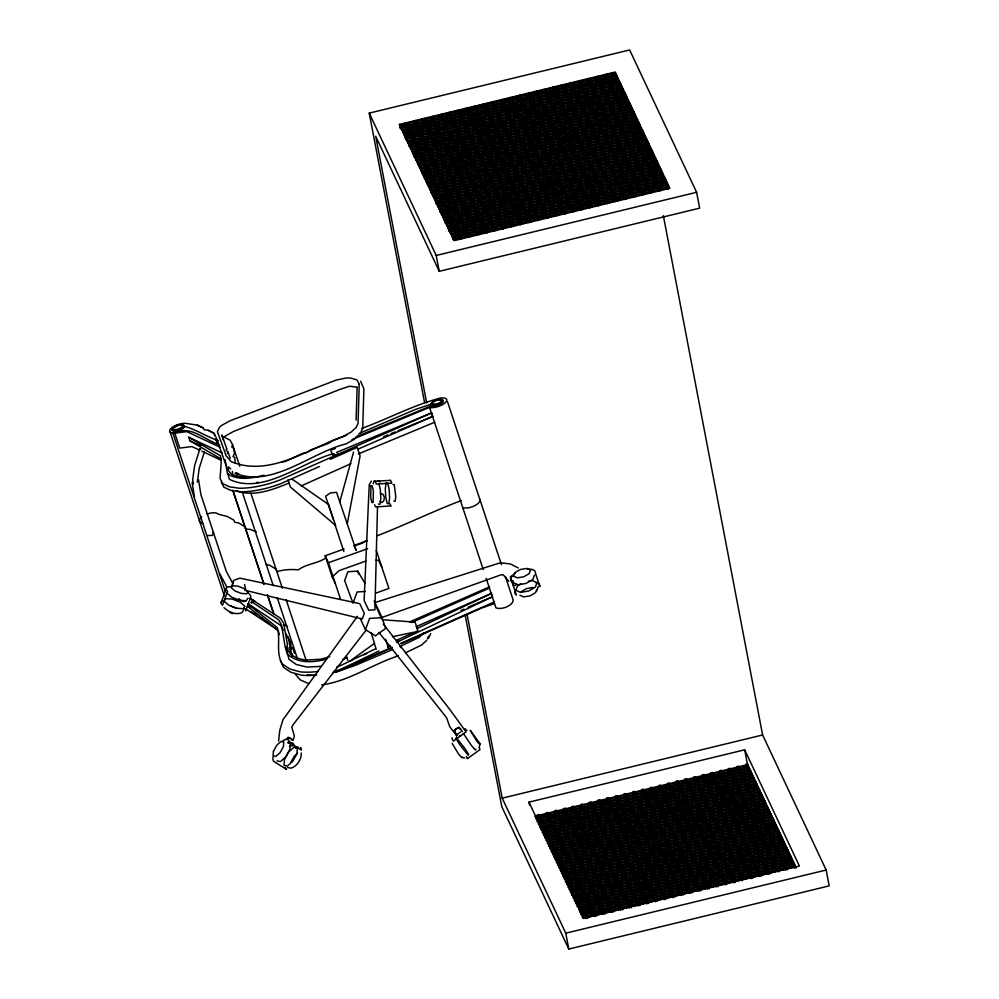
<?xml version="1.0" encoding="UTF-8"?>
<svg xmlns="http://www.w3.org/2000/svg" width="999" height="999" viewBox="0 0 999 999"><rect width="100%" height="100%" fill="white"/><g stroke="black" fill="none" stroke-linecap="round" stroke-linejoin="round"><path stroke-width="1.5" d="M377.51 506.468L374.9 609.84L368.731 610.202L364.123 600.411L369.218 484.765L371.366 481.043M356.119 420.179L357.093 387.375M301.286 752.996C301.511 759.402 297.178 766.27 290.984 768.169L287.5 767.482M278.634 741.021L279.732 730.556L282.929 719.779L357.43 616.346M400.661 647.677L400.836 646.103M197.327 482.13L199.238 468.181L204.37 451.948M386.113 482.829L385.302 488.723L385.751 497.302L387.2 503.521L388.786 503.746L389.598 497.852L389.16 489.285L387.712 483.054M292.133 656.193L292.47 653.796M347.302 523.501L360.09 455.931L357.255 447.352L330.194 459.39M479.458 746.578L480.019 743.681L470.254 730.319L476.723 741.021L479.77 744.417L480.019 743.681M513.199 580.781L513.174 584.877L514.335 585.651L516.333 584.59M219.63 444.83C205.095 440.484 190.672 424.45 174.775 433.141L179.758 448.101L191.833 446.59L199.45 450.049L199.85 448.588L200.737 449.075M339.847 501.735L353.559 452.035M226.199 450.961L226.473 448.863M452.135 743.393L458.603 754.095L461.65 757.492L464.647 757.954M461.65 757.492L461.9 756.767M475.836 749.188L475.524 750.099L471.715 745.853L463.311 733.391M534.49 575.087L532.917 579.42L526.086 583.428L517.994 584.752L513.386 582.642M536.376 590.334L535.539 592.644L530.069 595.854L523.601 596.915L519.917 595.229M536.7 590.846L538.274 586.513M199.45 450.049L199.962 448.663L194.605 465.621L192.695 479.57L193.394 484.016M221.079 602.784L226.186 588.886M231.793 585.889L233.841 580.332L239.872 578.146L359.727 603.621L364.335 613.411L362.287 618.98L244.755 590.197M365.459 629.657L369.58 618.418L382.055 617.682L385.626 628.471L375.362 635.876L365.459 629.657L360.214 618.518M223.239 436.663L230.27 440.297L232.605 444.817L231.743 446.953L233.903 448.638L234.478 453.696L233.029 456.468L234.84 457.742L235.115 462.874M360.627 432.854L362.712 428.309L363.898 388.798L360.614 381.231M427.31 638.985L428.571 636.226M428.608 638.174L430.694 633.628M290.946 762.237L294.218 756.268L297.44 753.396M333.828 453.646L333.142 454.832L336.75 454.657M227.26 453.521L227.947 452.347M337.575 453.921L336.888 455.094L333.341 455.444M289.048 647.939L292.595 647.589L289.797 649.525M247.802 598.276L246.278 600.761L239.56 600.299L231.581 597.152L227.01 593.181M243.419 610.189L241.895 612.674C235.789 615.272 228.409 612.075 223.988 607.604M293.893 744.505L293.094 745.691L289.623 745.991M181.718 425L183.766 425.324L184.39 426.623A6.556 2.51 -18.6 0 1 180.831 429.795A6.556 2.51 -18.6 0 1 174.588 431.331L171.903 429.707L172.952 427.997L178.621 425.274M365.934 630.357L293.182 724.612L291.795 727.172L294.368 736.063L293.094 740.334L288.174 737.237L286.338 739.622M223.102 438.161L224.475 436.513L233.441 431.518L339.435 389.585L349.413 386.226L357.155 387.162M332.205 449.762L335.377 448.426M460.751 731.905L456.555 734.927L456.68 736.063M358.691 435.052L353.696 439.672L345.954 443.956C312.25 451.76 271.728 488.848 235.04 473.101M424.15 632.742L419.155 637.362L399.912 646.503M426.673 640.371L421.678 644.979L405.482 652.834M335.452 583.891L332.192 576.96L339.086 570.654L365.821 561.076M512.974 575.749L511.013 577.385L510.751 579.745L512.35 581.43M352.035 659.59L374.475 643.381L371.066 632.492M362.187 543.194L365.659 540.809M329.058 443.131L332.53 440.771L346.641 435.214M307.867 452.048L311.376 449.687L327.834 443.643M286.663 460.939L301.998 453.621L306.643 452.559M225.312 591.396L172.877 433.042L176.074 430.994L174.588 431.331M286.363 739.272L288.549 737.924L290.996 738.323L292.27 740.247M520.904 583.928L517.482 585.926L515.909 590.259L520.516 592.382L528.608 591.046L535.439 587.037L537.012 582.704L532.405 580.581L528.359 581.256M521.166 591.758L526.635 588.548L533.104 587.487M483.254 569.53L429.57 407.405L433.678 405.881M375.137 649.025L341.021 665.359A52.073 26.536 -18.2 0 1 336.875 666.895M417.045 628.546L491.408 593.443L492.495 596.74L397.177 642.082M379.021 650.961L342.108 668.668A52.073 26.536 -18.2 0 1 333.716 671.578M387.4 646.865L390.197 645.491M246.104 600.599L243.993 601.573L240.946 600.799L238.686 598.588M319.555 466.458L280.844 483.641A52.073 19.868 -18.4 0 1 240.334 491.77L230.669 490.359L223.826 487.15L221.291 482.017M357.692 449.3L432.792 416.421L431.618 412.887L336.513 452.46M301.074 485.951L350.886 463.723M409.465 622.015L489.61 586.825M411.576 622.527L489.622 588.036M342.769 659.465L347.003 657.567M416.183 626.673L491.408 593.443M461.026 610.414L463.848 609.153M468.094 607.267L475.149 604.108M392.157 647.177L338.511 671.141L332.63 672.639M400.636 643.393L494.218 601.972M349.625 661.126L352.472 659.864M363.861 654.795L366.708 653.521M396.615 640.209L417.969 630.706L415.122 622.127L382.093 619.717M401.398 643.681L481.281 608.204L494.505 603.583M392.058 647.802L341.358 669.517M431.618 412.887L279.67 480.094A52.073 19.868 -18.4 0 1 239.161 488.224L229.495 486.813L222.64 483.603L220.105 478.484L221.303 460.352L220.392 455.719L188.724 437.237L189.897 440.784L221.566 459.265M353.721 545.953L360.964 543.718M326.036 557.829C317.607 563.623 306.693 563.736 298.314 569.817C291.333 569.218 284.016 569.455 277.235 571.628L276.036 569.168L269.992 565.446L266.346 564.348M476.486 603.546L492.495 596.74M392.732 649.537L355.382 665.334L336.975 671.79L332.704 672.477M398.451 655.806C372.59 664.073 348.751 681.393 321.653 684.877M361.551 428.471C388.149 418.881 413.136 405.057 440.809 397.977A10.115 3.884 -18.6 0 1 444.917 403.022A10.115 3.884 -18.6 0 1 429.57 407.405M358.891 433.566L415.459 409.44L431.481 404.046M356.231 436.725L432.542 405.282M351.898 439.622L429.745 407.267M333.641 453.671C302.56 461.363 263.311 495.704 229.333 479.295L227.847 473.551M383.703 436.713L388.012 434.915M390.896 433.703L395.204 431.893M398.077 430.694L432.792 416.421M289.31 482.904C273.064 489.622 253.746 497.215 236.438 490.771M358.316 453.971L434.727 422.227M396.903 642.057L398.589 641.395M461.338 500.574C432.854 511.313 405.631 524.762 377.41 535.701M332.192 576.96L325.174 555.781L344.043 549.025M354.195 545.392L367.257 540.721M325.174 555.781L328.446 562.724L367.62 548.688M375.836 593.119L388.898 588.448L376.273 550.324M380.944 617.832L500.299 575.087L503.059 574.65L508.778 581.281M513.324 575.749L510.427 576.785L512.212 582.142M396.316 641.708L398.439 640.958M459.228 736.001L460.814 735.489M334.553 671.952L337.35 671.128M329.782 656.68L320.929 659.165L306.805 660.089M264.048 475.187C252.248 478.259 238.249 480.981 227.472 473.688L225.1 459.577M326.561 659.078C313.574 662.724 297.565 663.773 287.113 653.758L285.002 646.128L281.556 624.875L278.584 619.78L251.736 601.785L254.832 601.273L249.238 598.413M424.55 402.497L369.23 113.124L629.632 49.95L696.615 192.283L699.65 208.142L439.248 271.316L375.699 136.276L426.66 402.872M399.438 124.4L615.147 72.065L669.842 188.312L454.145 240.634L399.438 124.4L400.274 128.721M399.7 124.95L615.396 72.615M615.746 73.352L400.05 125.674L400.349 127.26L614.535 75.3M403.022 125.799L409.053 124.338M457.317 112.625L461.85 111.526M469.393 109.703L475.424 108.229M481.456 106.768L487.487 105.307M502.572 101.648L510.114 99.813M514.647 98.714L519.168 97.627M531.231 94.693L540.284 92.495M564.423 86.638L568.943 85.552M400.986 127.685L616.683 75.35M617.032 76.086L401.336 128.409L401.635 129.995L615.821 78.034M411.85 126.711L416.371 125.612M428.446 122.677L434.478 121.216M461.625 114.635L466.158 113.536M523.476 99.625L527.996 98.526M552.135 92.67L555.144 91.945M576.261 86.826L580.794 85.727M585.314 84.628L589.835 83.529M597.377 81.693L601.91 80.594M402.272 130.419L617.981 78.097M618.319 78.821L402.622 131.144L402.922 132.73L617.12 80.769M420.679 127.61L425.212 126.511M449.338 120.667L452.36 119.93M473.476 114.81L477.997 113.711M482.529 112.612L487.05 111.513M551.91 95.779L556.431 94.68M589.622 86.626L594.143 85.527M606.218 82.605L610.739 81.506M613.748 80.769L616.77 80.045M403.571 133.154L619.268 80.832M619.605 81.556L403.908 133.891L404.208 135.477L618.406 83.504M408.391 133.641L412.924 132.542M449.125 123.764L453.646 122.665M503.421 110.589L507.942 109.49M510.964 108.766L523.026 105.832M565.272 95.592L569.792 94.493M577.335 92.657L581.855 91.558M610.514 84.615L615.047 83.516M404.857 135.889L620.554 83.566M620.891 84.291L405.194 136.626L405.494 138.212L619.692 86.251M408.179 136.751L414.21 135.29M417.22 134.553L420.242 133.816M441.358 128.696L445.879 127.597M462.475 123.576L466.995 122.477M474.537 120.642L479.07 119.543M507.729 112.6L512.25 111.501M519.792 109.665L524.325 108.566M536.388 105.644L540.909 104.545M569.567 97.59L574.1 96.491M406.143 138.636L621.84 86.301M405.494 139.523L622.19 87.038M433.591 133.629L438.124 132.53M466.783 125.574L471.303 124.488M478.846 122.652L481.868 121.915M528.621 110.577L533.154 109.478M557.28 103.621L560.302 102.897M581.418 97.765L585.938 96.666M602.534 92.645L607.055 91.546M622.489 88.624L406.793 140.946L406.481 139.361M407.43 141.371L623.126 89.036M623.476 89.773L407.779 142.095L408.079 143.681L622.265 91.721M421.303 139.66L430.357 137.462M454.495 131.606L457.505 130.881M478.621 125.749L483.154 124.663M487.674 123.564L492.207 122.465M516.333 116.608L520.866 115.509M528.409 113.674L534.44 112.213M590.247 98.676L599.3 96.478M408.716 144.106L624.412 91.783M624.762 92.507L409.066 144.83L409.365 146.416L623.551 94.455M413.549 144.593L418.069 143.494M487.462 126.661L493.494 125.2M520.641 118.606L528.184 116.783M537.237 114.585L541.758 113.486M549.3 111.663L553.821 110.564M582.479 103.609L587.012 102.51M410.002 146.841L625.699 94.518M626.048 95.242L410.352 147.577L410.651 149.163L624.837 97.19M434.44 142.57L438.973 141.471M446.516 139.648L451.036 138.549M479.695 131.593L484.215 130.494M496.291 127.572L500.811 126.473M524.95 120.617L529.47 119.518M541.533 116.596L546.066 115.497M562.662 111.463L567.182 110.377M570.192 109.64L574.725 108.541M586.788 105.619L589.81 104.883M594.33 103.784L598.863 102.685M615.446 98.664L619.979 97.565M411.288 149.575L626.997 97.253M411.638 150.312L627.335 97.977M422.152 148.601L426.685 147.502M438.748 144.58L443.269 143.481M455.344 140.559L464.385 138.362M467.407 137.625L471.928 136.526M484.003 133.604L487.012 132.867M491.545 131.768L496.066 130.669M529.245 122.627L533.778 121.528M562.437 114.573L565.446 113.836M603.159 104.695L612.212 102.497M411.938 151.898L626.136 99.937M412.587 152.323L628.284 99.987M628.621 100.724L412.924 153.047L413.224 154.633L627.422 102.672M414.398 153.534L418.918 152.435M426.461 150.612L430.981 149.513M459.64 142.557L462.662 141.833M521.49 127.56L526.011 126.461M533.553 124.625L538.086 123.526M595.404 109.628L599.924 108.529M413.873 155.057L629.57 102.722M629.907 103.459L414.21 155.782L414.523 157.367L628.708 105.407M418.693 155.544L423.226 154.445M447.352 148.589L454.895 146.766M492.607 137.612L497.14 136.513M525.799 129.558L533.341 127.735M554.457 122.615L558.978 121.516M590.659 113.824L596.69 112.363M415.159 157.792L630.856 105.469M631.206 106.194L415.497 158.516L415.809 160.102L629.994 108.142M451.66 150.599L456.193 149.5M480.319 143.644L493.893 140.347M566.296 122.79L572.327 121.316M575.349 120.592L579.87 119.493M599.487 114.735L604.008 113.636M620.604 109.615L625.124 108.516M416.446 160.527L632.142 108.204M416.795 161.264L632.492 108.928M439.373 156.631L448.426 154.433M463.511 150.774L469.542 149.313M472.564 148.576L477.085 147.477M489.148 144.555L492.17 143.819M496.69 142.72L501.223 141.621M534.403 133.566L538.923 132.48M608.316 115.647L612.837 114.548M417.095 162.849L631.281 110.877M417.732 163.262L633.428 110.939M633.778 111.663L418.082 163.998L418.381 165.584L632.567 113.624M431.618 161.563L436.138 160.464M460.277 154.608L464.797 153.509M534.178 136.676L543.231 134.478M555.294 131.556L562.837 129.72M567.37 128.621L571.89 127.522M600.549 120.579L605.082 119.48M419.018 166.009L634.727 113.674M635.064 114.41L419.368 166.733L419.667 168.319L633.853 116.359M431.393 164.66L437.425 163.199M452.51 159.54L460.052 157.705M464.572 156.606L469.105 155.519M493.231 149.663L502.285 147.465M533.966 139.773L538.486 138.686M559.602 133.554L564.135 132.455M588.261 126.611L592.794 125.512M595.804 124.775L601.835 123.314M420.304 168.744L636.013 116.408M636.351 117.145L420.654 169.468L420.954 171.054L635.152 119.093M455.307 161.913L461.338 160.452M485.477 154.595L489.997 153.496M493.019 152.76L499.05 151.299M526.198 144.718L530.731 143.619M547.315 139.585L551.848 138.486M604.632 125.687L609.165 124.588M621.228 121.653L625.749 120.554M421.603 171.478L637.3 119.156M637.637 119.88L421.94 172.203L422.24 173.789L636.438 121.828M423.414 172.702L427.934 171.603M444.53 167.57L449.051 166.471M501.848 153.671L506.368 152.572M563.686 138.661L572.739 136.476M613.461 126.586L617.994 125.487M422.889 174.213L638.586 121.89M638.923 122.615L423.226 174.95L423.539 176.536L637.724 124.563M460.901 166.658L469.955 164.46M510.676 154.583L515.197 153.484M527.272 150.549L531.793 149.45M539.335 147.627L542.357 146.89M563.473 141.771L567.994 140.672M572.514 139.573L577.047 138.474M601.173 132.617L605.706 131.518M424.175 176.948L639.872 124.625M640.222 125.35L424.513 177.685L424.825 179.271L639.01 127.31M424.475 178.534L429.008 177.435M436.551 175.612L442.582 174.151M460.676 169.755L465.209 168.656M469.73 167.557L474.25 166.458M486.326 163.536L490.846 162.437M498.389 160.602L502.909 159.515M593.418 137.55L597.939 136.451M634.14 127.672L638.673 126.573M425.462 179.695L641.158 127.36M425.811 180.419L641.508 128.097M490.621 165.547L495.154 164.448M519.28 158.591L523.813 157.492M531.356 155.657L535.876 154.558M552.472 150.537L556.992 149.438M609.79 136.638L614.31 135.539M626.385 132.605L630.906 131.506M426.111 182.005L640.297 130.045M426.748 182.43L642.444 130.095M642.794 130.832L427.097 183.154L427.397 184.74L641.583 132.78M428.559 183.641L433.091 182.555M449.675 178.521L454.208 177.422M478.334 171.566L482.867 170.479M506.993 164.623L511.525 163.524M544.705 155.469L549.238 154.37M552.247 153.646L561.301 151.448M568.843 149.613L571.853 148.888M576.386 147.79L580.906 146.691M428.034 185.165L643.743 132.842M644.08 133.566L428.384 185.889L428.683 187.475L642.881 135.514M437.387 184.553L446.441 182.355M466.046 177.597L469.068 176.873M473.588 175.774L478.121 174.675M499.238 169.555L503.758 168.456M511.301 166.621L520.354 164.423M544.492 158.579L547.502 157.842M606.331 143.569L610.851 142.47M429.333 187.899L645.029 135.577M645.366 136.301L429.67 188.636L429.97 190.222L644.168 138.249M441.695 186.563L444.717 185.826M473.376 178.871L479.408 177.41M503.546 171.553L508.066 170.454M535.214 163.873L539.747 162.775M639.298 138.624L643.818 137.525M430.619 190.634L646.316 138.312M646.653 139.036L430.956 191.371L431.256 192.957L645.454 140.996M432.43 191.858L436.95 190.759M491.258 177.585L495.779 176.486M536.5 166.608L541.033 165.509M565.159 159.653L571.203 158.192M574.213 157.467L578.733 156.368M586.276 154.533L590.809 153.434M631.53 143.556L636.063 142.457M431.905 193.381L647.602 141.046M647.951 141.783L432.242 194.106L432.555 195.692L646.74 143.731M433.716 194.593L438.236 193.494M450.312 190.572L454.832 189.473M471.428 185.452L475.949 184.353M483.491 182.517L488.012 181.418M524.213 172.64L530.257 171.179M545.329 167.52L554.383 165.322M557.405 164.585L561.925 163.486M581.53 158.729L586.063 157.642M619.243 149.588L623.776 148.489M433.191 196.116L648.888 143.781M649.238 144.518L433.529 196.84L433.841 198.426L648.026 146.466M442.545 195.504L451.598 193.307M478.746 186.726L483.266 185.627M486.288 184.89L489.31 184.166M516.458 177.572L520.979 176.473M619.03 152.685L625.062 151.224M640.147 147.565L647.689 145.742M434.478 198.851L650.174 146.528M434.827 199.575L650.524 147.253M442.32 198.601L448.351 197.14M508.691 182.505L513.224 181.406M516.233 180.682L522.265 179.208M537.35 175.549L544.892 173.726M549.425 172.627L553.946 171.528M599.2 160.552L603.721 159.453M644.442 149.575L648.975 148.476M435.127 201.161L649.313 149.201M435.764 201.586L651.46 149.263M651.81 149.987L436.113 202.322L436.413 203.908L650.599 151.935M437.574 202.809L442.107 201.711M446.628 200.612L451.148 199.513M467.744 195.492L472.277 194.393M496.403 188.536L500.936 187.437M558.254 173.539L562.774 172.44M570.317 170.604L574.837 169.505M579.37 168.406L583.891 167.308M632.155 155.607L636.688 154.508M437.05 204.32L652.759 151.998M653.096 152.722L437.4 205.057L437.699 206.643L651.897 154.683M455.457 201.523L459.99 200.424M476.573 196.391L481.106 195.305M508.254 188.711L512.774 187.612M529.37 183.591L533.891 182.492M586.688 169.68L591.208 168.581M624.4 160.539L628.92 159.44M438.349 207.068L654.045 154.733M654.382 155.469L438.686 207.792L438.986 209.378L653.184 157.417M483.903 197.665L488.424 196.578M521.603 188.524L526.136 187.425M545.741 182.667L554.795 180.469M624.175 163.636L630.207 162.175M648.314 157.78L652.834 156.681M439.635 209.802L655.332 157.467M655.669 158.204L439.972 210.527L440.272 212.113L654.47 160.152M442.957 210.652L451.998 208.454M509.315 194.555L513.848 193.456M521.391 191.621L527.422 190.16M542.507 186.501L550.049 184.678M554.57 183.579L559.09 182.48M571.166 179.545L575.686 178.446M583.229 176.623L589.26 175.162M440.921 212.537L656.618 160.215M656.967 160.939L441.258 213.262L441.57 214.847L655.756 162.887M442.732 213.761L447.252 212.662M451.785 211.563L456.306 210.464M468.369 207.53L472.902 206.443M501.56 199.488L506.081 198.389M545.304 188.873L548.314 188.137M575.474 181.556L579.994 180.457M592.057 177.535L595.079 176.798M616.196 171.678L620.716 170.579M637.312 166.546L641.833 165.459M442.207 215.272L657.904 162.949M658.254 163.674L442.545 216.009L442.857 217.595L657.042 165.622M489.273 205.519L492.282 204.783M501.336 202.585L507.367 201.124M513.399 199.663L517.932 198.564M534.527 194.543L539.048 193.444M563.186 187.587L567.707 186.488M591.845 180.632L596.366 179.533M629.545 171.491L634.078 170.392M637.087 169.655L643.131 168.194M653.683 165.634L656.705 164.897M443.494 218.007L659.19 165.684M659.54 166.408L443.843 218.744L444.143 220.329L658.329 168.369M448.326 218.494L452.847 217.407M460.389 215.572L466.421 214.111M489.048 208.616L493.581 207.517M522.24 200.574L531.281 198.376M550.899 193.619L562.961 190.684M596.141 182.642L602.185 181.169M617.257 177.51L621.79 176.423M444.78 220.754L660.476 168.419M660.826 169.156L445.129 221.478L445.429 223.064L659.615 171.104M448.101 221.603L460.164 218.681M481.293 213.549L485.814 212.45M514.473 205.507L518.993 204.408M558.216 194.892L564.248 193.431M576.311 190.497L580.844 189.398M588.386 187.575L592.907 186.476M446.066 223.489L661.775 171.154M662.112 171.89L446.416 224.213L446.715 225.799L662.412 173.476M456.93 222.515L461.463 221.416M473.526 218.481L478.046 217.382M514.248 208.604L521.79 206.781M580.619 192.507L585.152 191.408M609.278 185.552L613.811 184.453M621.353 182.63L625.874 181.531M447.365 226.224L663.061 173.901M663.398 174.625L447.702 226.948L448.002 228.534L662.2 176.573M473.301 221.591L479.333 220.13M506.493 213.536L511.013 212.437M518.556 210.614L523.076 209.515M539.672 205.482L544.205 204.395M556.268 201.461L560.789 200.362M568.331 198.539L572.864 197.44M630.182 183.529L639.223 181.331M642.245 180.607L648.276 179.146M448.651 228.958L664.347 176.636M664.685 177.36L448.988 229.695L449.288 231.281L663.486 179.308M453.471 229.445L458.004 228.346M465.546 226.523L470.067 225.424M527.385 211.513L536.438 209.328M563.586 202.735L568.119 201.636M589.235 196.516L593.756 195.417M601.298 193.581L605.819 192.495M449.937 231.693L665.634 179.37M665.983 180.095L450.274 232.43L450.586 234.016L664.772 182.055M457.779 231.456L465.322 229.62M486.438 224.5L490.971 223.401M593.531 198.526L598.064 197.427M602.584 196.328L607.105 195.23M610.127 194.493L614.647 193.394M622.19 191.571L629.732 189.735M634.265 188.636L638.786 187.537M655.381 183.516L659.902 182.417M451.223 234.44L666.92 182.105M451.573 235.165L667.27 182.842M462.087 233.454L466.608 232.367M498.289 224.675L504.32 223.214M507.342 222.477L511.863 221.378M519.405 219.555L526.948 217.72M531.468 216.621L536.001 215.534M552.584 211.501L557.117 210.402M569.18 207.48L573.701 206.381M581.243 204.545L585.776 203.459M643.094 189.548L647.614 188.449M655.157 186.626L661.188 185.152M451.873 236.751L667.569 184.428M452.51 237.175L668.206 184.84M668.556 185.577L452.859 237.899L453.159 239.485L667.344 187.525M466.396 235.464L470.916 234.365M478.459 232.542L482.979 231.443M540.297 217.532L544.83 216.433M561.413 212.412L565.946 211.313M573.488 209.478L578.009 208.391M614.21 199.6L620.242 198.139M453.796 239.91L669.505 187.587M369.23 113.124L436.213 255.457L696.615 192.283M467.07 614.298L502.21 798.164L762.612 734.989L826.161 870.029L829.182 885.876L568.793 949.05L501.81 806.717L465.222 615.322M528.983 802.135L744.68 749.812L799.387 866.046L583.691 918.381L528.983 802.135L529.532 805.019M537.662 816.62L537.35 815.034L539.085 814.61L587.862 918.256M605.219 914.035L556.455 810.401L554.72 810.826L603.483 914.46M613.898 911.937L565.134 808.291L563.399 808.715L612.162 912.349M575.012 813.798L572.077 806.605L573.813 806.193L622.577 909.827M589.735 803.983L589.435 802.397L591.171 801.972L639.934 905.618M598.413 801.872L598.114 800.299L599.85 799.874L648.626 903.508M613.024 812.374L606.793 798.189L608.528 797.764L657.305 901.41M615.784 797.664L615.471 796.078L617.207 795.666L665.983 899.3M629.07 805.369L624.15 793.98L625.886 793.556L674.662 897.189M683.341 895.092L634.577 791.445L632.842 791.87L681.605 895.504M692.02 892.981L643.256 789.347L641.52 789.759L690.284 893.406M661.813 792.744L658.878 785.551L660.614 785.127L709.377 888.773M669.842 789.235L667.557 783.453L669.293 783.029L718.056 886.662M676.535 782.929L676.236 781.343L677.971 780.918L726.735 884.552M685.214 780.818L684.914 779.232L686.65 778.82L735.414 882.454M702.584 776.61L702.272 775.024L704.008 774.6L752.784 878.246M715.871 784.302L710.951 772.914L712.687 772.502L761.463 876.135M770.142 874.025L721.378 770.391L719.63 770.816L768.406 874.45M764.984 827.01L737 766.595L738.736 766.183L787.499 869.817M747.302 768.88L745.679 764.497L747.414 764.073L796.178 867.706M534.989 816.22L747.664 764.622L747.976 766.208M535.327 816.945L748.014 765.346L748.313 766.932L535.639 818.531M569.73 808.84L572.739 808.104M542.832 815.971L547.352 814.872M559.428 811.95L563.948 810.851M592.607 803.895L597.14 802.796M604.682 800.973L607.692 800.236M654.457 788.898L658.978 787.799M683.116 781.942L686.126 781.206M695.179 779.02L701.211 777.547M707.242 776.086L711.775 774.987M728.358 770.966L732.891 769.867M536.276 818.955L748.963 767.357L749.6 769.68M536.613 819.679L749.3 768.094M551.66 816.882L556.193 815.783M580.319 809.927L583.341 809.202M604.457 804.07L608.978 802.971M642.17 794.929L646.69 793.83M654.233 791.995L660.264 790.534M716.071 776.997L725.124 774.799M536.925 821.265L748.101 770.042M537.562 821.69L750.249 770.092L750.549 771.678M537.912 822.427L750.586 770.828L750.898 772.414M539.373 822.914L543.906 821.815M613.286 804.982L619.318 803.521M646.465 796.927L654.008 795.104M675.124 789.984L679.657 788.885M708.316 781.93L712.836 780.831M538.211 824.013L749.387 772.776M538.848 824.425L751.535 772.839L751.835 774.425M539.198 825.162L751.872 773.563L752.185 775.149M560.277 820.891L564.797 819.792M572.34 817.969L576.86 816.87M605.519 809.914L610.052 808.815M622.115 805.893L626.635 804.794M650.774 798.938L655.294 797.839M667.369 794.917L671.89 793.818M688.486 789.784L693.006 788.686M703.571 786.126L715.634 783.204M741.283 776.985L745.803 775.886M539.497 826.747L750.674 775.511M540.134 827.172L752.821 775.574L753.121 777.16M540.484 827.896L753.171 776.298L753.471 777.884L540.784 829.482M547.989 826.922L552.509 825.823M564.572 822.901L569.105 821.802M581.168 818.868L590.222 816.683M593.231 815.946L597.764 814.847M609.827 811.925L612.849 811.188M617.37 810.089L621.89 808.99M655.082 800.936L659.602 799.849M667.145 798.014L673.176 796.553M733.516 781.917L738.036 780.818M541.433 829.907L754.108 778.308L754.407 779.894M541.77 830.631L754.457 779.033M552.285 828.933L556.818 827.834M626.198 811.001L632.23 809.54M647.315 805.881L651.847 804.782M659.39 802.946L663.91 801.847M721.228 787.949L725.749 786.85M542.07 832.217L753.246 780.993M542.719 832.642L755.394 781.043L755.706 782.629M543.056 833.366L755.744 781.78L756.043 783.366M544.53 833.865L549.05 832.766M573.189 826.91L580.731 825.074M618.443 815.933L622.964 814.834M651.623 807.879L659.165 806.056M680.282 800.923L684.802 799.824M721.003 791.046L727.047 789.585M543.356 834.952L754.532 783.728M544.005 835.376L756.68 783.778L756.992 785.364M544.343 836.113L757.03 784.515L757.329 786.101M577.497 828.908L582.017 827.821M606.156 821.965L619.73 818.668M680.057 804.033L686.101 802.572M692.132 801.098L698.164 799.637M701.173 798.913L705.706 797.814M713.249 795.978L717.769 794.879M725.311 793.056L729.832 791.957M746.428 787.924L750.961 786.837M544.655 837.699L755.818 786.463M545.292 838.111L757.979 786.525L758.278 788.111M545.641 838.848L758.316 787.249L758.616 788.835M565.209 834.939L569.73 833.853M589.335 829.095L595.367 827.622M598.389 826.897L602.909 825.798M622.527 821.041L627.047 819.942M639.11 817.02L645.154 815.546M660.227 811.887L664.76 810.788M672.302 808.965L676.822 807.866M734.14 793.955L738.673 792.856M545.941 840.434L757.117 789.198M546.578 840.858L759.265 789.26L759.565 790.846M546.928 841.583L759.602 789.984L759.914 791.57M557.442 839.872L561.962 838.785M631.356 821.952L635.876 820.853M660.014 814.997L669.068 812.799M676.598 810.963L679.62 810.239M684.14 809.14L688.673 808.041M693.194 806.942L697.727 805.843M726.385 798.888L730.906 797.801M547.227 843.168L758.403 791.932M547.864 843.593L760.551 791.995L760.851 793.581M548.214 844.317L760.888 792.719L761.201 794.305M557.217 842.981L563.249 841.52M578.334 837.861L585.876 836.026M590.409 834.927L594.929 833.828M623.588 826.885L628.121 825.786M659.79 818.094L664.323 816.995M685.439 811.875L689.959 810.776M714.098 804.919L718.618 803.82M721.64 803.096L732.192 800.536M548.513 845.903L759.69 794.68M549.15 846.328L761.837 794.729L762.137 796.315M549.5 847.052L762.187 795.466L762.487 797.052L549.8 848.638M582.642 839.859L587.175 838.76M611.301 832.916L615.834 831.817M618.843 831.081L624.875 829.62M673.151 817.906L677.672 816.807M685.214 814.984L691.246 813.511M718.393 806.93L722.926 805.831M730.469 804.008L734.989 802.909M747.052 799.974L751.585 798.875M550.449 849.063L763.124 797.464L763.423 799.05M550.786 849.799L763.473 798.201L763.773 799.787M570.354 845.891L574.887 844.792M627.672 831.992L632.205 830.893M644.268 827.959L650.299 826.498M677.447 819.917L681.98 818.818M694.043 815.883L698.563 814.784M739.297 804.907L743.818 803.808M551.086 851.385L762.262 800.149M551.735 851.797L764.41 800.211L764.722 801.797M552.072 852.534L764.759 800.936L765.059 802.522M586.725 844.967L595.779 842.781M636.5 832.891L641.033 831.792M653.096 828.87L657.617 827.771M665.159 825.948L668.181 825.211M689.298 820.092L693.818 818.993M698.351 817.894L702.871 816.795M727.01 810.938L731.53 809.839M739.073 808.016L745.104 806.543M552.385 854.12L763.548 802.884M553.021 854.545L765.709 802.946L766.008 804.532M553.359 855.269L766.046 803.671L766.345 805.256M562.375 853.933L568.406 852.472M586.513 848.076L591.033 846.977M595.554 845.878L600.087 844.779M612.15 841.857L616.67 840.758M624.213 838.923L628.746 837.824M698.126 820.991L704.158 819.53M719.243 815.871L723.776 814.772M731.318 812.949L738.86 811.113M759.977 805.993L764.497 804.894M553.671 856.855L764.834 805.619M554.308 857.279L766.995 805.681L767.294 807.267M554.657 858.004L767.332 806.405L767.632 807.991M616.458 843.855L620.978 842.756M645.117 836.912L652.659 835.077M657.18 833.978L661.713 832.879M678.296 828.858L682.829 827.759M690.371 825.923L694.892 824.837M723.551 817.881L728.071 816.782M735.614 814.947L740.147 813.848M752.21 810.926L756.73 809.827M554.957 859.59L766.133 808.366M555.594 860.014L768.281 808.416L768.581 810.002M555.943 860.738L768.618 809.153L768.93 810.738M575.511 856.842L580.032 855.743M604.17 849.887L608.691 848.788M632.829 842.931L637.35 841.845M649.425 838.91L653.945 837.811M670.541 833.79L675.062 832.691M678.084 831.955L691.658 828.671M694.667 827.934L697.689 827.197M556.243 862.324L767.419 811.101M556.88 862.749L769.567 811.151L769.867 812.736M557.23 863.486L769.904 811.887L770.217 813.473M563.224 862.874L572.277 860.676M575.287 859.952L581.318 858.478M591.883 855.918L594.892 855.194M637.137 844.942L646.178 842.744M732.155 821.89L736.688 820.791M744.23 818.968L748.75 817.869M557.529 865.072L768.706 813.835M558.166 865.484L770.853 813.898L771.153 815.484M558.516 866.22L771.203 814.622L771.503 816.208L558.816 867.806M599.2 857.192L605.232 855.731M629.37 849.874L633.89 848.775M703.284 831.942L707.804 830.843M736.463 823.9L744.005 822.065M753.059 819.867L757.579 818.768M765.122 816.945L769.655 815.846M559.465 868.231L772.14 816.633L772.452 818.218M559.802 868.955L772.489 817.357L772.789 818.943M650.262 847.851L654.795 846.752M662.337 844.929L666.857 843.83M695.516 836.875L700.049 835.776M712.112 832.854L716.633 831.755M757.367 821.877L761.887 820.778M560.102 870.541L771.278 819.305M560.751 870.966L773.426 819.367L773.738 820.953M561.088 871.69L773.775 820.092L774.075 821.678M597.252 863.76L601.773 862.674M609.315 860.838L613.848 859.739M654.57 849.862L659.103 848.763M674.175 845.104L680.219 843.643M683.229 842.906L687.762 841.807M707.367 837.05L711.887 835.951M745.079 827.909L749.6 826.81M561.401 873.276L772.564 822.052M562.037 873.7L774.725 822.102L775.024 823.688M562.375 874.425L775.062 822.839L775.361 824.425M568.369 873.825L577.422 871.628M580.444 870.891L584.964 869.792M604.57 865.034L609.103 863.948M642.282 855.893L646.815 854.794M744.854 831.006L753.908 828.808M768.993 825.149L773.513 824.05M562.687 876.011L773.863 824.787M563.324 876.435L776.011 824.837L776.31 826.423M563.673 877.172L776.348 825.574M634.527 860.826L639.048 859.727M642.07 858.99L648.101 857.529M658.653 854.969L670.729 852.047M675.249 850.948L679.77 849.849M708.428 842.894L712.961 841.795M725.024 838.873L729.545 837.774M770.279 827.896L774.799 826.797M563.973 878.758L775.149 827.522M564.61 879.17L777.297 827.584M564.959 879.907L777.634 828.308M572.452 878.933L576.985 877.834M622.24 866.857L626.76 865.758M667.482 855.881L672.015 854.782M684.078 851.847L688.598 850.748M696.141 848.925L700.674 847.826M703.683 847.09L709.715 845.629M757.991 833.915L762.512 832.829M565.259 881.493L776.435 830.256M565.896 881.917L778.583 830.319M566.246 882.641L778.92 831.043L779.232 832.629M581.293 879.844L585.814 878.745M593.356 876.91L599.388 875.449M602.409 874.712L606.93 873.613M655.194 861.912L659.727 860.813M712.512 848.001L717.045 846.902M750.224 838.86L754.757 837.761M762.299 835.926L766.82 834.827M566.545 884.227L777.721 832.991M567.195 884.652L779.869 833.054L780.169 834.64M567.532 885.376L780.219 833.778L780.519 835.364L567.832 886.962M609.727 875.986L614.248 874.887M647.439 866.845L651.96 865.746M671.565 860.988L680.619 858.79M721.353 848.913L725.873 847.814M750.012 841.957L759.053 839.759M568.481 887.387L781.156 835.788L781.468 837.374M568.818 888.111L781.505 836.525L781.805 838.111M570.292 888.611L577.834 886.775M635.152 872.876L639.672 871.777M647.215 869.942L653.246 868.481M668.331 864.822L672.864 863.723M680.406 861.887L684.927 860.801M709.065 854.944L718.106 852.746M569.118 889.697L780.294 838.473M569.767 890.121L782.442 838.523M570.104 890.858L782.791 839.26L783.091 840.846M577.609 889.884L582.13 888.785M594.205 885.851L598.726 884.752M671.128 867.194L677.16 865.733M701.298 859.877L705.818 858.778M717.894 855.843L720.903 855.119M742.02 849.999L746.553 848.9M763.136 844.867L767.669 843.768M570.417 892.444L781.58 841.208M571.053 892.856L783.74 841.27L784.04 842.856M571.391 893.593L784.078 841.995L784.377 843.581M598.501 887.861L603.034 886.762M615.097 883.84L618.119 883.104M627.172 880.906L634.702 879.083M639.235 877.984L643.756 876.885M660.351 872.851L664.872 871.765M717.669 858.953L722.19 857.854M767.444 846.877L771.977 845.778M779.507 843.943L782.529 843.218M571.703 895.179L782.879 843.943M572.34 895.604L785.027 844.005L785.326 845.591M572.689 896.328L785.364 844.729M574.15 896.815L578.683 895.716M586.226 893.893L592.257 892.432M614.885 886.937L619.405 885.838M669.18 873.763L673.701 872.664M676.723 871.94L685.776 869.742M726.498 859.864L731.018 858.765M743.094 855.831L747.614 854.732M572.989 897.914L784.165 846.677M573.626 898.338L786.313 846.74M573.975 899.063L786.65 847.464L786.962 849.05M575.436 899.55L582.979 897.726M640.297 883.815L644.83 882.716M685.551 872.839L690.072 871.74M702.147 868.818L706.668 867.719M714.21 865.896L718.743 864.797M574.275 900.648L785.451 849.425M574.912 901.073L787.599 849.475L787.899 851.061M575.262 901.797L787.949 850.211L788.248 851.797L575.561 903.383M582.767 900.823L587.287 899.737M599.35 896.802L603.883 895.703M644.605 885.826L647.627 885.089M706.455 870.828L710.976 869.729M735.114 863.873L739.635 862.774M747.177 860.938L751.698 859.839M576.211 903.808L788.885 852.209L789.185 853.795M576.548 904.545L789.235 852.946L789.535 854.532M599.138 899.912L608.179 897.714M632.317 891.857L636.838 890.758M644.38 888.923L648.913 887.836M665.509 883.803L670.029 882.704M694.168 876.847L698.688 875.761M756.006 861.85L765.059 859.652M768.069 858.928L777.122 856.73M576.848 906.13L788.024 854.894M577.497 906.543L790.172 854.957L790.484 856.543M577.834 907.279L790.521 855.681L790.821 857.267M591.371 904.844L595.891 903.745M653.221 889.834L662.262 887.636M689.422 881.056L693.943 879.957M715.059 874.837L719.58 873.738M727.122 871.902L731.655 870.803M579.645 908.503L789.31 857.629M578.783 909.29L791.458 857.691M579.12 910.014L791.807 858.416L792.107 860.002M586.625 909.04L591.146 907.941M612.275 902.821L616.795 901.722M719.367 876.835L723.888 875.736M726.91 875.012L732.941 873.551M743.493 870.978L755.569 868.056M781.206 861.837L785.738 860.738M579.432 911.6L790.596 860.364M580.069 912.025L792.756 860.426L793.056 862.012M580.419 912.749L793.094 861.15L793.393 862.736L580.719 914.335M587.912 911.775L592.444 910.676M616.57 904.819L621.103 903.733M625.624 902.634L630.144 901.535M633.166 900.798L637.687 899.699M640.709 898.975L652.772 896.041M678.421 889.822L682.941 888.723M707.08 882.866L711.6 881.767M780.993 864.934L787.025 863.473M581.356 914.759L794.043 863.161L794.342 864.747M581.705 915.484L794.38 863.898M592.22 913.785L596.74 912.686M604.283 910.851L608.816 909.752M666.133 895.853L670.654 894.754M687.25 890.733L691.77 889.634M699.312 887.799L703.845 886.7M740.047 877.921L749.088 875.723M582.005 917.07L793.181 865.846M582.642 917.494L795.329 865.896L795.629 867.482M582.991 918.231L795.666 866.633M502.21 798.164L565.759 933.191L826.161 870.029M287.837 742.394L290.547 742.145M392.482 636.738L413.261 632.342M281.943 462.1L285.414 461.413M251.736 601.785L254.757 601.236L249.713 598.376M374.088 481.331L389.498 480.432A13.012 2.398 86.6 0 1 391.733 483.141L376.323 484.053A13.012 2.398 86.6 0 0 373.251 483.966M364.86 583.191L357.742 571.141L347.889 571.728L344.63 580.606L352.997 603.196L357.13 591.957L365.447 591.458M320.979 666.358L307.018 667.095L296.141 664.46L288.898 659.165L286.076 647.04M314.485 675.374L307.105 674.962M375.774 560.264L378.621 560.339L381.88 567.27M174.775 433.141L186.863 431.63L220.317 447.352M214.96 436.151L213.998 433.229L208.167 430.257L204.008 429.707L203.396 427.959L197.278 425.124L185.714 423.351A10.115 3.884 -18.6 0 0 172.053 427.535A10.115 3.884 -18.6 0 0 172.877 433.042M392.994 484.527L394.268 484.715L395.779 496.553L395.129 501.273L393.856 501.086M378.384 504.045L379.982 504.27L380.794 498.376L380.344 489.797L378.908 483.578M243.581 608.491L245.517 608.778L276.773 629.32M288.049 743.119L290.359 743.581L289.922 749.337L285.826 756.805L280.469 761.588L276.998 760.901M256.955 482.217L258.354 482.505M184.266 426.236C196.229 429.595 206.743 436.738 218.481 440.771M308.691 683.616L300.324 679.944L295.155 674.05M380.669 493.456L383.067 494.393L384.365 497.315L383.853 500.636L381.93 502.584L380.095 501.473M230.582 605.981L236.963 608.491M256.243 531.843L250.112 529.37L246.179 529.195L244.955 526.735L238.886 523.039L234.628 522.19L233.916 520.154L227.572 516.595L218.207 514.148A10.102 4.52 -18.3 0 0 207.005 514.048M377.535 480.681L380.194 481.88M188.724 437.237L222.178 452.972M189.897 440.784L200.936 445.791M201.848 451.136L221.154 460.277M291.496 742.582L293.419 743.456M197.278 425.124L203.409 428.009M283.791 624.662L287.587 626.498M518.331 567.969L510.477 563.985L500.424 562.749L374.575 602.697L380.507 616.495M208.129 430.257L213.998 433.254L215.097 435.327M460.651 729.02L458.529 727.921L456.056 728.608L454.682 730.694L455.219 732.941M212.737 532.542L213.624 533.029L212.387 535.414L207.193 535.589M250.861 602.634L251.748 603.134M250.749 598.763L280.369 618.194L283.616 623.114L287.362 644.03A41.958 21.379 -18.2 0 0 306.805 660.089M248.664 604.083L280.369 625.187L283.341 630.282M247.377 605.856L249.75 607.38M230.707 468.881L228.134 466.708M236.85 472.889L239.31 474.488M263.961 620.029L269.455 623.601M251.236 611.863L256.731 615.434M292.345 479.333L328.459 504.408L335.614 525.437L290.334 486.975L287.962 479.832M247.54 603.908L277.297 627.559C280.794 639.447 275.462 653.059 282.417 664.098L289.81 668.968L299.95 671.803A52.073 26.536 -18.2 0 0 318.419 671.39M247.415 606.293L278.384 630.869L279.233 634.54M261.438 617.682L262.862 619.305M462.387 731.48L458.953 727.16L453.858 730.831L457.292 735.164M378.921 632.367L444.955 715.646L446.678 718.019L449.837 726.885L456.705 735.801M464.697 730.032L450.124 709.902L383.204 623.938M233.042 583.916L226.348 571.49L200.886 494.58L198.551 479.757M219.917 574.038L226.611 586.475M183.816 425.449L184.39 426.623M172.49 430.881L171.903 429.707M285.939 633.865L290.647 642.369L291.121 649.712M613.411 72.49L668.106 188.736M614.373 75.474L617.007 81.081M618.98 85.277L667.744 188.923M618.831 89.323L622.127 96.329M624.1 100.524L627.397 107.53M628.721 110.327L632.667 118.731M633.99 121.541L637.949 129.932M639.26 132.742L642.557 139.748M644.53 143.943L647.827 150.949M649.15 153.746L657.055 170.554M659.69 176.161L665.621 188.761M661.163 190.422L606.468 74.176L606.768 75.762M610.714 84.166L612.037 86.963M614.672 92.57L625.874 116.371M627.859 120.579L629.832 124.775M634.44 134.578L637.737 141.583M641.033 148.589L647.627 162.587M649.6 166.796L655.531 179.395M657.517 183.604L660.801 190.597M604.732 74.6L659.427 190.834M605.032 76.186L608.978 84.59M610.302 87.388L633.366 136.401M635.339 140.609L638.636 147.602M641.271 153.209L659.065 191.021M597.777 76.286L652.484 192.52M602.697 87.675L604.67 91.871M605.993 94.668L610.601 104.47M612.587 108.679L615.884 115.684M621.815 128.284L623.788 132.492M635.651 157.692L641.583 170.305M643.556 174.5L646.852 181.506M596.041 76.698L650.749 192.944M597.002 79.683L650.386 193.132M589.098 78.384L643.806 194.63M594.68 91.171L595.991 93.981M598.626 99.575L605.881 114.985M607.854 119.181L609.84 123.389M611.813 127.585L613.786 131.793M617.744 140.197L620.379 145.792M624.999 155.594L636.85 180.807M638.836 185.015L640.809 189.211M642.07 195.055L587.362 78.809L587.674 80.395M588.985 83.192L592.944 91.596M594.255 94.393L617.981 144.818M619.305 147.615L641.708 195.23M580.419 80.494L635.127 196.741M580.731 82.08L582.042 84.878M588.636 98.889L595.879 114.286M597.864 118.494L599.837 122.69M604.445 132.492L607.742 139.498M611.038 146.503L613.024 150.699M615.659 156.306L617.632 160.502M619.605 164.71L625.536 177.31M627.522 181.518L630.806 188.511M633.391 197.153L578.683 80.919L578.995 82.505M580.307 85.302L633.029 197.34M571.74 82.592L626.448 198.838M572.702 85.589L574.687 89.785M578.633 98.189L580.619 102.385M582.592 106.593L585.889 113.599M587.862 117.795L589.835 122.003M591.82 126.199L593.793 130.394M595.766 134.603L597.752 138.799M601.698 147.203L604.333 152.81M606.98 158.416L616.858 179.42M618.831 183.616L620.816 187.824M622.789 192.02L624.762 196.229M624.712 199.263L570.004 83.017L571.628 87.4M572.951 90.21L576.898 98.614M578.221 101.411L599.962 147.627M603.259 154.633L624.35 199.45M563.061 84.703L617.757 200.949M564.023 87.687L565.996 91.896M568.643 97.49L571.928 104.495M573.913 108.691L575.886 112.899M577.859 117.095L579.845 121.304M581.818 125.499L583.791 129.708M588.411 139.51L591.708 146.516M595.004 153.509L596.977 157.717M599.612 163.312L606.868 178.721M608.841 182.929L614.772 195.529M616.021 201.373L561.326 85.127L561.625 86.713M564.26 92.308L587.337 141.334M589.31 145.529L593.269 153.933M595.242 158.142L615.671 201.548M554.383 86.813L609.078 203.047M556.668 92.595L558.641 96.803M563.249 106.606L564.572 109.403M566.545 113.599L569.842 120.604M571.815 124.813L577.747 137.412M579.732 141.608L583.029 148.614M585.664 154.221L586.975 157.018M590.933 165.422L592.907 169.63M598.838 182.23L600.824 186.426M552.647 87.225L607.342 203.471M552.947 88.811L556.243 95.817M557.567 98.614L606.992 203.659M600.399 205.157L545.704 88.911L546.003 90.497M547.976 94.705L549.962 98.901M553.908 107.305L555.894 111.513M557.867 115.709L559.84 119.917M561.825 124.113L563.798 128.309M565.771 132.517L567.757 136.713M572.365 146.516L574.35 150.724M584.89 173.127L586.863 177.335M588.848 181.531L590.821 185.739M592.794 189.935L598.726 202.547M543.968 89.336L598.663 205.582M544.268 90.921L546.903 96.528M548.226 99.326L571.952 149.738M573.264 152.547L576.56 159.553M579.195 165.147L598.314 205.769M537.025 91.021L591.72 207.268M547.864 115.01L553.796 127.622M555.781 131.818L561.713 144.43M563.686 148.626L566.982 155.632M569.617 161.226L570.941 164.036M574.887 172.44L576.873 176.636M581.48 186.438L584.777 193.444M588.074 200.449L591.371 207.442M535.289 91.446L589.984 207.68M535.589 93.032L563.923 153.247M565.247 156.056L589.635 207.867M583.041 209.365L528.346 93.132L528.646 94.718M536.55 111.513L539.847 118.519M541.82 122.727L547.752 135.327M549.737 139.523L553.034 146.528M555.669 152.135L558.304 157.73M564.897 171.741L566.87 175.936M568.843 180.145L570.829 184.34M572.802 188.549L574.775 192.745M576.76 196.953L582.692 209.553M526.61 93.544L581.306 209.79M527.572 96.528L530.869 103.534M532.18 106.344L560.514 166.558M563.161 172.165L580.956 209.977M519.667 95.23L574.363 211.476M523.926 105.22L525.237 108.017M527.872 113.624L529.857 117.82M531.83 122.028L537.762 134.628M539.735 138.836L545.666 151.436M547.639 155.644L550.936 162.637M554.895 171.041L556.868 175.25M558.853 179.445L560.826 183.654M562.799 187.849L568.731 200.462M572.027 207.455L574 211.663M517.932 95.654L572.627 211.9M518.231 97.24L547.889 160.265M549.2 163.062L570.953 209.278M510.988 97.34L565.684 213.586M519.193 115.734L523.813 125.537M525.786 129.733L531.718 142.345M533.691 146.541L536.987 153.546M548.851 178.759L554.782 191.358M556.755 195.554L565.322 213.761M563.948 213.998L509.24 97.765L509.552 99.351M511.525 103.546L514.822 110.552M516.146 113.349L563.586 214.186M502.297 99.438L557.005 215.684M507.879 112.238L509.19 115.035M511.838 120.642L529.62 158.454M532.917 165.447L534.902 169.655M538.848 178.059L540.834 182.255M542.807 186.463L544.78 190.659M546.765 194.867L552.697 207.467M555.269 216.109L500.561 99.863L500.874 101.448M501.523 102.847L506.143 112.65M507.455 115.459L525.911 154.67M527.235 157.467L530.531 164.473M533.166 170.08L535.801 175.674M537.112 178.484L554.907 216.296M493.618 101.548L548.326 217.794M493.931 103.134L496.565 108.741M501.173 118.544L507.767 132.542M509.74 136.751L515.671 149.35M518.968 156.356L520.941 160.552M528.858 177.36L530.831 181.568M532.804 185.764L538.736 198.364M540.721 202.572L545.329 212.375M546.59 218.219L491.883 101.973L492.195 103.559M495.479 110.564L498.126 116.159M500.099 120.367L546.228 218.394M484.94 103.659L539.647 219.892M485.901 106.643L487.887 110.839M491.833 119.243L493.818 123.451M495.791 127.647L506.993 151.461M521.49 182.268L524.787 189.273M526.76 193.469L537.974 217.282M537.912 220.317L483.204 104.071L484.827 108.466M486.151 111.264L490.097 119.668M491.421 122.465L515.147 172.889M517.12 177.085L537.549 220.504M476.261 105.757L530.956 222.003M477.884 110.152L479.195 112.949M485.789 126.948L491.72 139.56M493.706 143.756L496.99 150.762M501.61 160.564L504.907 167.57M508.204 174.575L510.177 178.771M512.812 184.378L514.785 188.574M516.77 192.782L522.702 205.382M524.675 209.59L527.971 216.583M529.22 222.427L474.525 106.181L476.148 110.564M477.46 113.374L528.871 222.615M467.582 107.867L522.277 224.113M469.867 113.649L471.84 117.857M475.799 126.261L477.772 130.457M479.745 134.665L485.676 147.265M488.973 154.271L490.946 158.466M504.133 186.476L508.741 196.279M510.726 200.487L517.969 215.896M519.955 220.092L521.928 224.3M465.846 108.292L520.541 224.525M466.146 109.878L468.781 115.472M470.104 118.282L499.1 179.895M501.073 184.103L520.192 224.713M458.903 109.977L513.598 226.211M461.838 117.158L463.161 119.955M465.796 125.562L476.998 149.375M478.971 153.571L480.956 157.78M485.564 167.582L488.861 174.575M492.157 181.581L494.13 185.789M495.454 188.586L507.979 215.197M509.952 219.393L511.925 223.601M457.167 110.39L511.863 226.636M457.467 111.975L460.102 117.582M461.426 120.38L491.083 183.404M492.395 186.201L511.513 226.823M504.92 228.321L450.224 112.075L450.524 113.661M453.821 120.667L455.794 124.863M458.429 130.469L461.725 137.475M463.711 141.671L466.995 148.676M471.615 158.479L474.912 165.484M478.209 172.49L480.182 176.686M486.775 190.697L492.707 203.297M494.68 207.492L497.977 214.498M499.95 218.706L501.935 222.902M448.489 112.5L503.184 228.746M449.45 115.484L453.409 123.888M455.382 128.084L502.834 228.921M496.241 230.432L441.546 114.186L443.169 118.569M445.804 124.176L447.115 126.973M449.75 132.58L453.047 139.573M455.032 143.781L457.005 147.977M458.978 152.185L460.951 156.381M462.937 160.589L464.91 164.785M469.53 174.588L472.814 181.593M476.111 188.599L484.028 205.407M486.001 209.603L487.974 213.811M489.96 218.007L491.933 222.203M493.906 226.411L495.891 230.607M777.372 828.683L747.714 765.659L744.68 749.812M777.597 829.17L777.946 829.894M778.696 831.48L795.828 867.894M494.505 230.844L439.81 114.61L469.105 177.81M745.679 764.497L794.442 868.131M470.429 180.619L473.726 187.612M476.361 193.219L494.155 231.031M749.937 774.487L752.572 780.082M753.883 782.891L777.609 833.303M779.595 837.512L793.431 866.92M432.867 116.296L487.562 232.53M441.071 134.678L443.057 138.886M445.03 143.082L447.003 147.29M448.988 151.486L450.961 155.694M452.934 159.89L458.866 172.49M462.162 179.495L464.135 183.704M470.729 197.702L474.026 204.708M478.633 214.51L481.93 221.516M485.227 228.521L487.2 232.717M741.008 771.965L742.994 776.173M745.629 781.767L747.602 785.976M749.575 790.172L755.506 802.784M757.492 806.98L762.1 816.782M775.286 844.792L778.571 851.797M780.556 855.993L786.488 868.606M431.131 116.708L485.826 232.954M737 766.595L785.763 870.241M431.431 118.294L461.088 181.319M462.4 184.116L485.464 233.142M766.295 829.807L769.592 836.812M770.903 839.61L784.752 869.018M424.188 118.394L478.883 234.64M778.82 871.927L730.057 768.281L728.321 768.706L776.423 870.941M425.149 121.379L427.122 125.587M429.757 131.181L431.081 133.991M433.716 139.585L437.013 146.591M438.986 150.787L444.917 163.399M446.89 167.595L450.187 174.6M453.484 181.606L455.457 185.802M460.726 197.015L462.712 201.211M466.009 208.217L467.982 212.412M469.955 216.621L471.94 220.816M473.913 225.025L475.886 229.221M738.261 786.675L741.558 793.681M743.531 797.876L754.745 821.69M756.718 825.886L758.691 830.094M762.649 838.498L763.96 841.295M766.608 846.902L768.581 851.098M770.554 855.306L776.485 867.906M477.147 235.065L422.452 118.819L422.752 120.404M424.725 124.6L428.022 131.606M429.345 134.403L453.059 184.827M455.044 189.023L476.785 235.24M728.621 770.291L731.917 777.297M733.89 781.493L760.913 838.923M762.225 841.72L776.073 871.128M415.497 120.504L470.204 236.738M415.809 122.09L417.12 124.887M425.037 141.696L427.01 145.891M428.983 150.1L430.969 154.296M432.942 158.504L434.915 162.7M439.535 172.502L442.832 179.508M446.116 186.513L448.101 190.709M450.736 196.316L454.033 203.321M456.006 207.517L457.979 211.726M459.965 215.921L465.896 228.521M724.974 778.983L726.947 783.179M729.582 788.785L731.555 792.981M733.541 797.19L739.472 809.789M742.769 816.795L744.742 820.991M748.701 829.395L751.335 835.002M757.916 849L762.537 858.803M764.51 863.011L769.13 872.814M468.469 237.163L413.761 120.916L414.073 122.502M414.722 123.913L420.005 135.115M421.978 139.311L445.042 188.336M446.366 191.134L468.106 237.35M719.942 772.402L723.888 780.806M725.212 783.603L748.276 832.617M750.249 836.825L753.546 843.818M754.869 846.628L767.394 873.238M406.818 122.602L461.526 238.848M407.779 125.599L409.765 129.795M414.373 139.598L420.966 153.609M422.939 157.805L428.871 170.404M430.856 174.613L434.14 181.618M442.058 198.414L444.031 202.622M448.638 212.425L451.935 219.43M453.921 223.626L459.852 236.239M720.903 790.883L725.511 800.686M727.497 804.894L734.74 820.304M736.725 824.5L738.698 828.708M740.671 832.904L742.657 837.1M746.603 845.504L747.926 848.313M750.561 853.908L760.451 874.924M459.79 239.273L405.082 123.027L407.367 128.821M710.951 772.914L759.727 876.56M408.678 131.618L411.975 138.624M413.299 141.421L431.093 179.233M432.405 182.03L459.428 239.46M717.844 788.511L744.867 845.928M746.191 848.725L758.703 875.336M400 126.536L400.349 127.26M405.157 137.475L405.494 138.212M409.016 145.692L409.365 146.416M414.173 156.643L414.523 157.367M430.919 192.22L431.256 192.957M436.076 203.172L436.413 203.908M439.935 211.388L440.272 212.113M445.092 222.34L445.429 223.064M448.951 230.544L449.288 231.281M708.928 785.988L710.901 790.197M712.225 792.994L724.75 819.605M726.723 823.8L728.696 828.009M732.654 836.413L735.289 842.007M739.897 851.81L746.49 865.821M748.476 870.017L751.76 877.022M702.272 775.024L751.048 878.658M703.234 778.009L707.854 787.811M709.165 790.609L730.918 836.837M734.215 843.83L750.024 877.447M743.443 878.945L695.329 776.71L693.593 777.135L742.369 880.768M695.629 778.296L696.952 781.093M703.546 795.104L709.477 807.704M712.774 814.709L714.747 818.905M716.72 823.114L718.706 827.309M720.679 831.518L722.652 835.713M724.637 839.922L726.61 844.118M730.569 852.522L732.542 856.717M734.515 860.926L740.446 873.526M693.893 778.721L723.551 841.732M724.874 844.542L728.833 852.946M730.144 855.743L741.345 879.557M687.612 781.805L689.585 786.001M692.881 793.006L695.516 798.601M697.502 802.809L700.799 809.814M702.772 814.01L704.745 818.218M706.73 822.414L708.703 826.623M710.676 830.818L712.662 835.014M716.608 843.418L717.931 846.228M723.201 857.429L731.768 875.636M684.914 779.232L733.678 882.879M687.849 786.425L690.496 792.02M693.131 797.627L714.872 843.843M716.196 846.64L732.667 881.655M678.933 783.903L680.906 788.111M686.188 799.312L690.796 809.115M692.769 813.311L698.701 825.923M701.997 832.929L705.294 839.922M708.591 846.927L710.564 851.136M714.522 859.54L716.495 863.735M718.481 867.931L721.765 874.937M676.236 781.343L724.999 884.977M679.17 788.523L707.517 848.75M710.152 854.357L723.988 883.765M670.254 786.013L672.227 790.209M677.509 801.423L679.482 805.619M682.779 812.624L684.752 816.82M686.725 821.028L688.711 825.224M690.684 829.432L692.657 833.628M694.642 837.836L696.615 842.032M700.574 850.436L701.885 853.233M704.52 858.84L711.775 874.25M713.748 878.446L715.721 882.641M667.557 783.453L716.32 887.087M671.815 793.431L698.838 850.861M700.149 853.658L715.309 885.863M662.886 790.921L664.872 795.117M667.507 800.723L670.804 807.729M672.777 811.925L674.75 816.133M676.735 820.329L682.667 832.929M685.963 839.934L689.248 846.94M692.544 853.945L694.53 858.141M697.165 863.748L701.773 873.551M703.746 877.746L705.731 881.955M658.878 785.551L707.642 889.185M663.136 795.541L686.862 845.966M688.174 848.763L692.132 857.167M694.105 861.363L706.63 887.974M700.699 890.871L651.935 787.237L650.199 787.662L698.963 891.295M658.828 802.834L660.801 807.03M665.421 816.832L668.706 823.838M670.691 828.034L676.623 840.646M678.596 844.842L681.892 851.847M684.527 857.442L685.851 860.251M688.486 865.846L691.783 872.851M693.756 877.06L695.729 881.255M697.714 885.464L699.687 889.659M650.499 789.247L697.951 890.084M646.852 797.926L648.826 802.135M652.784 810.539L654.757 814.734M656.73 818.943L658.716 823.139M660.689 827.347L666.62 839.947M669.917 846.952L673.214 853.958M679.807 867.956L681.78 872.152M683.753 876.36L685.739 880.556M687.712 884.764L689.685 888.96M641.82 791.345L645.779 799.749M647.09 802.559L674.775 861.375M676.748 865.571L689.273 892.182M642.782 809.839L644.755 814.048M646.74 818.243L652.672 830.843M654.645 835.052L660.576 847.651M662.549 851.86L665.846 858.853M672.439 872.864L675.736 879.869M677.709 884.065L682.329 893.868M633.141 793.456L662.137 855.082M663.448 857.879L666.745 864.884M668.069 867.681L680.594 894.292M630.806 804.944L632.779 809.14M634.103 811.95L638.711 821.752M640.696 825.948L651.897 849.762M654.532 855.356L655.856 858.166M663.761 874.974L665.734 879.17M667.719 883.378L669.692 887.574M671.665 891.77L673.651 895.978M624.15 793.98L672.926 897.614M631.043 809.565L671.915 896.403M622.789 808.453L624.1 811.25M626.735 816.857L628.721 821.053M630.694 825.261L636.625 837.861M639.922 844.867L643.219 851.86M646.515 858.865L648.488 863.074M653.096 872.876L659.69 886.875M661.675 891.083L664.959 898.089M615.471 796.078L664.248 899.724M617.095 800.474L646.091 862.087M647.414 864.897L650.711 871.89M652.022 874.699L663.224 898.501M616.745 816.158L622.677 828.758M624.65 832.966L630.581 845.566M632.554 849.774L635.851 856.767M643.768 873.576L645.741 877.784M647.714 881.98L653.646 894.592M606.793 798.189L655.569 901.822M615.009 816.583L654.545 900.611M600.811 802.859L602.797 807.055M606.743 815.459L608.728 819.667M610.701 823.863L621.902 847.676M623.875 851.872L625.861 856.081M629.807 864.485L632.442 870.079M637.062 879.882L643.656 893.893M645.629 898.089L647.602 902.297M598.114 800.299L646.89 903.933M601.061 807.479L605.007 815.883M606.331 818.681L629.395 867.706M631.368 871.902L645.866 902.721M592.132 804.969L594.105 809.165M600.699 823.176L606.63 835.776M608.603 839.972L614.535 852.584M617.832 859.59L619.817 863.785M627.722 880.594L629.695 884.789M631.68 888.998L637.612 901.597M589.435 802.397L638.199 906.031M590.397 805.381L591.72 808.191M593.031 810.988L616.096 860.002M617.419 862.811L620.716 869.804M622.027 872.614L637.187 904.819M631.256 907.716L582.492 804.083L580.756 804.507L629.52 908.141M584.777 809.864L586.75 814.073M590.709 822.477L592.682 826.673M594.655 830.881L601.91 846.278M603.883 850.486L605.856 854.682M607.842 858.89L609.815 863.086M613.773 871.49L616.408 877.097M619.043 882.691L630.244 906.505M581.056 806.093L583.691 811.688M585.014 814.497L587.649 820.092M588.973 822.901L612.037 871.915M613.349 874.712L628.508 906.93M576.086 811.975L578.071 816.183M580.706 821.777L582.679 825.986M584.665 830.181L590.596 842.781M593.881 849.787L595.866 853.995M600.474 863.798L603.771 870.803M607.067 877.796L609.04 882.005M610.364 884.802L613.661 891.807M615.634 896.003L621.565 908.615M572.077 806.605L620.841 910.251M576.336 816.595L599.4 865.621M601.373 869.817L604.67 876.822M605.993 879.62L619.83 909.028M568.731 816.882L570.704 821.078M573.339 826.685L576.635 833.69M578.621 837.886L581.905 844.892M583.891 849.1L585.864 853.296M587.837 857.492L589.822 861.7M591.795 865.896L593.768 870.104M597.727 878.508L599.05 881.305M601.685 886.912L607.617 899.512M609.59 903.72L612.887 910.713M563.698 810.301L566.995 817.307M568.968 821.503L611.151 911.138M560.714 820.391L562.025 823.188M564.66 828.795L571.915 844.192M573.888 848.401L575.861 852.597M577.847 856.805L579.82 861.001M583.778 869.405L586.413 875.012M593.006 889.01L602.884 910.027M555.019 812.412L558.978 820.816M560.289 823.613L584.015 874.025M585.339 876.835L589.285 885.239M591.271 889.435L602.472 913.248M596.54 916.145L547.777 812.512L546.041 812.924L594.805 916.57M555.981 830.893L560.601 840.696M562.574 844.904L565.871 851.91M567.844 856.106L573.776 868.718M575.749 872.914L579.045 879.919M585.639 893.918L591.57 906.53M546.341 814.51L593.793 915.346M544.667 827.397L545.991 830.206M548.626 835.801L551.91 842.806M553.896 847.015L555.869 851.21M557.842 855.406L559.827 859.615M561.8 863.81L563.773 868.019M567.732 876.423L570.367 882.017M574.987 891.82L582.892 908.628M584.865 912.836L586.85 917.032M537.35 815.034L586.126 918.668M538.973 819.417L542.932 827.821M544.243 830.619L565.996 876.835M569.293 883.84L571.928 889.447M573.901 893.643L585.114 917.457M354.857 547.602L356.156 550.349L336.563 492.332L330.432 492.932L325.587 496.253L333.304 519.53M374.188 600.961L382.055 617.682M280.369 660.464L283.504 667.394L290.896 672.265L301.049 675.112A52.073 26.536 -18.2 0 0 316.708 675.049M330.681 450.237L332.717 454.982M225.911 464.922L215.971 437.013M226.923 449.163L221.79 434.94L223.489 440.097M227.635 451.148L230.207 458.254M447.502 401.698L501.448 564.635M505.382 576.485L512.974 599.437A10.115 5.145 -18.1 0 1 507.554 606.493A10.115 5.145 -18.1 0 1 495.941 607.854L486.176 578.371M385.589 639.248L388.474 647.976M357.742 571.141L358.678 573.988M334.74 523.901L343.893 551.535M374.3 643.344L376.223 649.163M328.446 562.724L340.597 599.425M346.316 656.043L347.727 660.327M250.886 493.219L282.33 588.149M286.189 599.837L306.268 660.776M232.605 444.817L239.723 466.246M235.976 473.089L236.963 476.048M242.357 492.357L273.276 585.701M277.198 597.552L297.315 658.304M292.595 647.589L294.468 653.259M290.259 650.936L291.671 655.182M215.934 439.073L217.382 443.456M232.867 490.209L263.823 583.716M267.695 595.404L273.988 614.397M215.946 439.41L217.407 443.806M232.929 490.709L263.986 584.502M267.382 594.767L273.689 613.811M170.117 432.067L224.338 595.816M288.199 637.05L291.471 654.957M244.518 584.49L245.579 588.836M653.97 166.558L656.306 178.821M663.336 215.597L762.612 734.989M721.378 770.391L721.678 771.977M643.256 789.347L643.556 790.933M634.577 791.445L634.877 793.031M565.134 808.291L565.434 809.877M556.455 810.401L556.755 811.987M436.213 255.457L439.248 271.316M565.759 933.191L568.793 949.05M192.12 482.317L194.455 497.14M232.367 471.316L232.817 475.499M466.833 730.519A13.012 1.199 54.2 0 0 465.996 731.992L453.321 741.146A13.012 1.199 54.2 0 1 452.31 737.986M478.983 747.377A13.012 1.199 54.2 0 1 479.97 749.6L467.282 758.753A13.012 1.199 54.2 0 0 466.296 756.53M300.474 747.439A13.012 5.07 -57.9 0 1 301.448 750.087L289.186 742.407A13.012 5.07 -57.9 0 0 282.28 741.383M285.227 767.195A13.012 5.07 -57.9 0 0 286.551 769.392L274.288 761.713A13.012 5.07 -57.9 0 1 273.039 756.942M295.754 748.164A13.012 5.07 -57.9 0 1 298.002 747.077M230.894 586.7A13.012 4.333 20.2 0 0 227.597 591.371L222.49 605.282A13.012 4.333 20.2 0 1 222.265 601.111M247.939 592.844A13.012 4.333 20.2 0 1 250.774 597.052L245.667 610.951A13.012 4.333 20.2 0 0 244.792 608.591M390.01 503.796A13.012 2.398 86.6 0 0 391.158 505.956L375.736 506.868A13.012 2.398 86.6 0 1 374.588 504.707M515.309 573.214A13.012 5.819 -18.3 0 0 511.913 581.668L516.333 595.017A13.012 5.819 -18.3 0 1 516.146 589.66M527.584 569.168A13.012 5.819 -18.3 0 1 535.452 573.251L539.872 586.588A13.012 5.819 -18.3 0 0 535.689 582.654M246.179 477.072A41.958 16.009 -18.4 0 1 228.172 467.757M479.87 499.463A10.102 4.52 -18.3 0 1 474.263 505.956A10.102 4.52 -18.3 0 1 462.774 507.617M202.76 523.326A10.102 4.52 -18.3 0 1 199.513 519.73M199.962 518.831A10.102 4.52 -18.3 0 1 201.673 516.982M437.749 400.05A6.556 2.51 -18.5 0 1 442.582 402.672A6.556 2.51 -18.5 0 1 431.918 405.694A6.556 2.51 -18.5 0 1 436.663 400.349M232.655 613.598A10.115 5.145 -18.1 0 1 229.708 612.05M359.228 384.278L358.067 423.289L356.168 427.435L351.173 432.055L343.419 436.326C308.429 448.676 269.892 477.497 231.244 461.663L226.161 455.869L217.407 431.605L219.405 427.322L221.241 425.661L229.907 420.829L336.276 380.057L346.316 377.984L350.786 378.034L357.005 379.97L359.228 384.278M273.439 751.26L273.077 755.868L275.861 756.418L280.145 752.597L283.416 746.628L283.778 742.02L280.994 741.47L276.711 745.291L273.439 751.26M284.44 759.527L284.003 765.284L287.475 765.983L292.832 761.188L296.928 753.733L297.365 747.976L293.893 747.277L288.536 752.072L284.44 759.527M370.966 485.826L370.679 497.402L371.828 502.385L373.102 502.572L373.401 490.996L372.252 486.014L370.966 485.826M456.381 737.712L456.068 738.623L459.415 744.168L468.269 755.331L468.593 754.42L465.234 748.875L456.381 737.712M514.86 572.702L513.598 576.161L517.295 577.859L523.763 576.798L529.233 573.588L530.481 570.117L526.798 568.419L520.329 569.492L514.86 572.702M232.505 585.751L231.281 587.737L234.927 590.909L241.308 593.418L246.691 593.793L247.914 591.808L244.256 588.636L237.874 586.126L232.505 585.751M225.624 598.651L224.101 601.136L228.659 605.107L236.638 608.241L243.356 608.703L244.88 606.218L240.322 602.247L232.342 599.113L225.624 598.651M174.7 430.344A5.919 2.273 -18.6 0 0 183.566 426.086A5.919 2.273 -18.6 0 0 175.499 426.011A5.919 2.273 -18.6 0 0 174.7 430.344M175.137 429.607A4.958 1.898 -18.6 0 0 182.555 426.049A4.958 1.898 -18.6 0 0 175.812 425.986A4.958 1.898 -18.6 0 0 175.137 429.607M434.215 404.258A4.958 1.898 -18.6 0 0 441.645 400.686A4.958 1.898 -18.6 0 0 434.89 400.636A4.958 1.898 -18.6 0 0 434.215 404.258M433.778 404.982A5.919 2.273 -18.6 0 0 442.644 400.724A5.919 2.273 -18.6 0 0 434.59 400.649A5.919 2.273 -18.6 0 0 433.778 404.982"/></g></svg>
